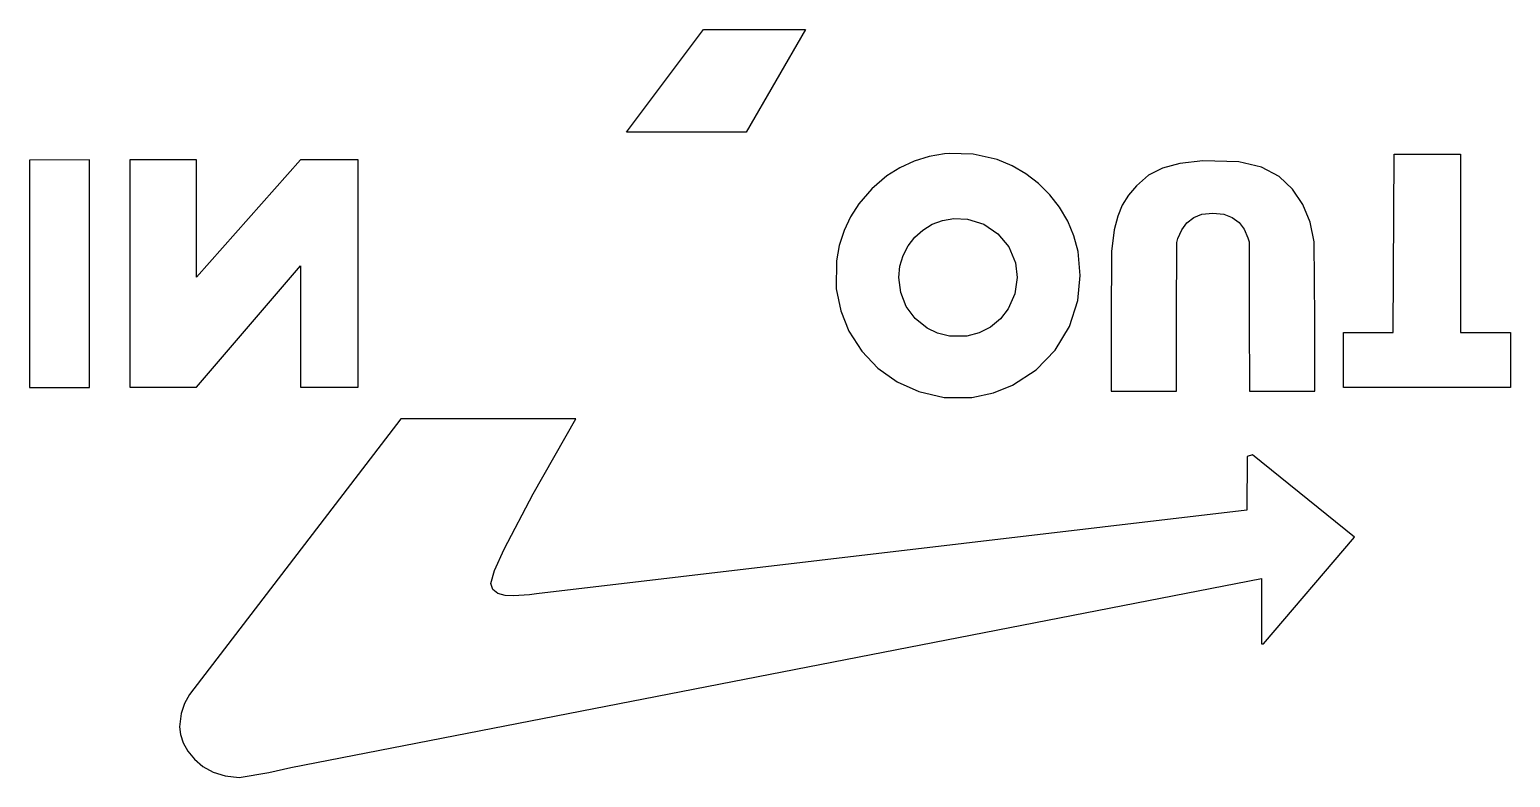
# Model space of a CAD drawing. Extents: x 8 to 141, y 7 to 74.
import ezdxf

# ---------------------------------------------------------------- set-up
doc = ezdxf.new("R2010")
doc.units = 0

msp = doc.modelspace()

# ---------------------------------------------------------------- linework, layer by layer
at = {"layer": 'Layer 1'}
for p, q in [((61.5924, 64.491), (68.5202, 73.6935)), ((68.5202, 73.6935), (77.6884, 73.6935)), ((77.6884, 73.6935), (72.346, 64.491)), ((72.346, 64.491), (61.5924, 64.491)), ((61.5924, 64.491), (61.5924, 64.491)), ((90.1573, 62.5303), (88.794624, 62.291002)), ((90.5948, 62.5772), (90.1573, 62.5303)), ((90.5948, 62.577187), (90.5948, 62.5772)), ((92.73074, 62.519087), (90.5948, 62.577187)), ((13.3536, 61.9922), (7.97909, 61.9567)), ((7.97909, 61.9567), (7.97909, 41.5549)), ((7.97909, 61.9567), (7.97909, 61.9567)), ((13.3536, 41.5549), (13.3536, 61.9922)), ((16.9927, 62.002), (16.9927, 41.5625)), ((22.9589, 62.002), (16.9927, 62.002)), ((16.9927, 62.002), (16.9927, 62.002)), ((22.959, 51.4618), (22.9589, 62.002)), ((32.328, 62.002), (22.959, 51.4618)), ((37.4988, 62.002), (32.328, 62.002)), ((37.4988, 41.5623), (37.4988, 62.002)), ((86.167281, 61.285959), (84.98542, 60.55189)), ((87.450816, 61.870942), (86.167281, 61.285959)), ((88.794624, 62.291002), (87.450816, 61.870942)), ((94.89167, 62.019823), (92.73074, 62.519087)), ((96.23749, 61.466799), (94.89167, 62.019823)), ((97.485765, 60.745803), (96.23749, 61.466799)), ((109.73643, 61.250239), (108.496417, 60.606447)), ((111.305836, 61.656617), (109.73643, 61.250239)), ((113.385, 61.893), (111.305836, 61.656617)), ((113.38503, 61.89303), (113.385, 61.893)), ((116.61431, 61.81864), (113.38503, 61.89303)), ((118.651924, 61.334803), (116.61431, 61.81864)), ((120.23407, 60.49333), (118.651924, 61.334803)), ((130.48437, 46.484), (130.549, 62.4993)), ((130.549, 62.4993), (136.53109, 62.4993)), ((136.53109, 62.4993), (136.53109, 46.484)), ((84.98542, 60.55189), (83.623141, 59.382075)), ((98.62299, 59.872175), (97.485765, 60.745803)), ((99.635659, 58.861254), (98.62299, 59.872175)), ((108.496417, 60.606447), (107.40543, 59.65782)), ((121.436487, 59.354413), (120.23407, 60.49333)), ((83.623141, 59.382075), (82.46421, 58.04834)), ((100.510267, 57.728382), (99.635659, 58.861254)), ((106.681702, 58.808384), (106.139681, 57.930911)), ((107.40543, 59.65782), (106.681702, 58.808384)), ((122.366745, 57.984444), (121.436487, 59.354413)), ((82.46421, 58.04834), (81.725755, 56.87801)), ((101.23331, 56.4889), (100.510267, 57.728382)), ((106.139681, 57.930911), (105.732182, 56.932166)), ((113.2898, 57.107716), (114.279109, 57.200368)), ((114.279109, 57.200368), (115.27282, 57.109816)), ((123.014133, 56.403453), (122.366745, 57.984444)), ((81.725755, 56.87801), (81.143181, 55.632217)), ((88.217043, 55.691712), (89.059613, 56.202308)), ((89.059613, 56.202308), (89.998654, 56.55524)), ((89.998654, 56.55524), (91.01667, 56.731778)), ((91.01667, 56.731778), (92.2198, 56.674078)), ((92.2198, 56.674078), (92.2198, 56.67407)), ((92.2198, 56.67407), (93.702634, 56.208303)), ((93.702634, 56.208303), (94.964879, 55.353446)), ((101.791283, 55.158146), (101.23331, 56.4889)), ((105.732182, 56.932166), (105.41202, 55.71891)), ((111.473968, 55.719022), (111.9438, 56.341073)), ((111.9438, 56.341073), (112.549412, 56.804309)), ((112.549412, 56.804309), (113.2898, 57.107716)), ((115.27282, 57.109816), (116.021968, 56.812305)), ((116.021968, 56.812305), (116.625834, 56.362004)), ((116.625834, 56.362004), (117.089935, 55.753444)), ((123.36794, 54.63147), (123.014133, 56.403453)), ((81.143181, 55.632217), (80.717382, 54.313236)), ((86.891291, 54.272441), (87.488438, 55.042181)), ((87.488438, 55.042181), (88.217043, 55.691712)), ((94.964879, 55.353446), (95.933227, 54.176283)), ((102.17068, 53.751463), (101.791283, 55.158146)), ((105.41202, 55.71891), (105.171146, 53.774803)), ((111.01216, 47.89765), (111.02646, 54.56737)), ((111.02646, 54.56737), (111.14092, 54.939166)), ((111.14092, 54.939166), (111.473968, 55.719022)), ((117.089935, 55.753444), (117.41979, 54.981156)), ((117.41979, 54.981156), (117.53232, 54.61706)), ((117.53232, 54.61706), (117.54632, 47.9225)), ((123.42064, 47.6885), (123.36794, 54.63147)), ((80.717382, 54.313236), (80.44925, 52.92334)), ((86.161353, 52.447257), (86.443098, 53.401224)), ((86.443098, 53.401224), (86.891291, 54.272441)), ((95.933227, 54.176283), (96.53437, 52.7436)), ((102.35788, 51.595213), (102.17068, 53.751463)), ((105.171146, 53.774803), (105.13788, 47.60944)), ((22.959, 41.562), (32.328, 52.478)), ((32.328, 52.478), (32.328, 41.5623)), ((80.44925, 52.92334), (80.43361, 50.39209)), ((86.06355, 51.429268), (86.161353, 52.447257)), ((96.53437, 52.7436), (96.6934, 51.42335)), ((86.23634, 50.076585), (86.06355, 51.429268)), ((96.6934, 51.42335), (96.498021, 49.950245)), ((102.15546, 49.371423), (102.35788, 51.595213)), ((80.43361, 50.39209), (80.838446, 48.431404)), ((86.735298, 48.833797), (86.23634, 50.076585)), ((96.498021, 49.950245), (95.89909, 48.61085)), ((101.382869, 47.009411), (102.15546, 49.371423)), ((80.838446, 48.431404), (81.57944, 46.5968)), ((87.531304, 47.753147), (86.735298, 48.833797)), ((95.89909, 48.61085), (95.185575, 47.702979)), ((110.99786, 41.22793), (111.01216, 47.89765)), ((117.54632, 47.9225), (117.56032, 41.22794)), ((81.57944, 46.5968), (82.725429, 44.800594)), ((88.59524, 46.886878), (87.531304, 47.753147)), ((89.54364, 46.429147), (88.59524, 46.886878)), ((94.302208, 46.976418), (93.281834, 46.452734)), ((95.185575, 47.702979), (94.302208, 46.976418)), ((100.105548, 44.897356), (101.382869, 47.009411)), ((105.13788, 47.60944), (105.13788, 41.22793)), ((123.42064, 41.22794), (123.42064, 47.6885)), ((90.61042, 46.153995), (89.54364, 46.429147)), ((92.1573, 46.1535), (90.61042, 46.153995)), ((93.281834, 46.452734), (92.1573, 46.1535)), ((126, 41.5312), (126, 46.484)), ((126, 46.484), (130.48437, 46.484)), ((136.53109, 46.484), (141, 46.4844)), ((141, 46.4844), (141, 41.5312)), ((82.725429, 44.800594), (84.190411, 43.266259)), ((98.385152, 43.115349), (100.105548, 44.897356)), ((84.190411, 43.266259), (85.920153, 42.040644)), ((96.28334, 41.743483), (98.385152, 43.115349)), ((7.97909, 41.5549), (13.3536, 41.5549)), ((16.9927, 41.5625), (22.959, 41.562)), ((32.328, 41.5623), (37.4988, 41.5623)), ((85.920153, 42.040644), (87.86042, 41.1706)), ((94.563081, 41.059602), (96.28334, 41.743483)), ((141, 41.5312), (126, 41.5312)), ((87.86042, 41.1706), (90.12605, 40.652053)), ((90.12605, 40.652053), (92.62605, 40.652053)), ((92.62605, 40.652053), (94.563081, 41.059602)), ((105.13788, 41.22793), (108.06787, 41.22793)), ((108.06787, 41.22793), (110.99786, 41.22793)), ((117.56032, 41.22794), (120.49049, 41.22794)), ((120.49049, 41.22794), (123.42064, 41.22794)), ((41.3346, 38.716), (22.3346, 13.9623)), ((57.0427, 38.716), (41.3346, 38.716)), ((41.3346, 38.716), (41.3346, 38.716)), ((53.22215, 31.998363), (57.0427, 38.716)), ((117.36, 35.3504), (117.319, 30.5324)), ((117.824, 35.4911), (117.36, 35.3504)), ((127, 28.0938), (117.824, 35.4911)), ((50.595522, 27.004708), (53.22215, 31.998363)), ((117.319, 30.5324), (53.5204, 23.0203)), ((118.813, 18.5041), (127, 28.0938)), ((49.729929, 25.091828), (50.595522, 27.004708)), ((31.4338, 7.4136), (118.635, 24.3713)), ((49.4016, 23.9464), (49.729929, 25.091828)), ((49.57858, 23.39581), (49.4016, 23.9464)), ((118.635, 24.3713), (118.635, 18.5041)), ((50.045163, 23.051139), (49.57858, 23.39581)), ((50.704814, 22.871545), (50.045163, 23.051139)), ((51.461, 22.816187), (50.704814, 22.871545)), ((52.876838, 22.914817), (51.461, 22.816187)), ((53.5204, 23.0203), (52.876838, 22.914817)), ((118.635, 18.5041), (118.813, 18.5041)), ((22.3346, 13.9623), (21.8865, 13.160938)), ((21.578431, 12.246492), (21.4384, 11.0671)), ((21.8865, 13.160938), (21.578431, 12.246492)), ((21.4384, 11.0671), (21.522414, 10.376818)), ((21.522414, 10.376818), (21.774456, 9.62918)), ((21.774456, 9.62918), (22.194527, 8.870234)), ((22.194527, 8.870234), (22.782625, 8.146024)), ((22.782625, 8.146024), (23.538752, 7.502596)), ((23.538752, 7.502596), (24.462906, 6.985995)), ((24.462906, 6.985995), (25.555089, 6.642268)), ((26.8153, 6.51746), (29.473525, 6.96553)), ((29.473525, 6.96553), (31.4338, 7.4136)), ((25.555089, 6.642268), (26.8153, 6.51746))]:
    msp.add_line(p, q, dxfattribs=at)

doc.saveas('drawing.dxf')
